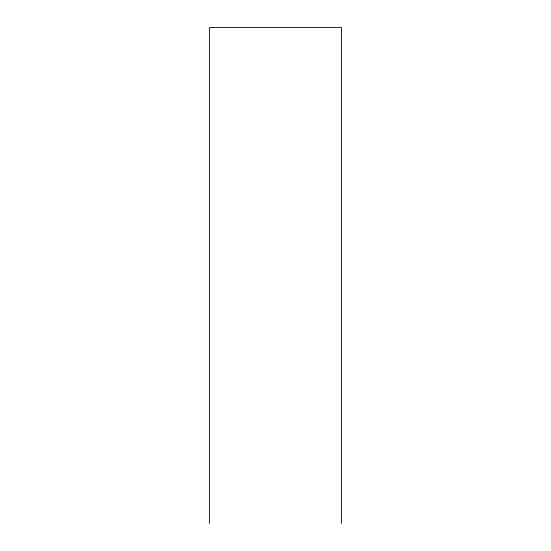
<?xml version="1.0" encoding="UTF-8"?>
<svg xmlns="http://www.w3.org/2000/svg" width="551" height="551" viewBox="0 0 551 551"><rect width="100%" height="100%" fill="white"/><g stroke="black" fill="none" stroke-linecap="round" stroke-linejoin="round"><path stroke-width="0.83" d="M341.524 523.45L341.524 27.55L209.476 27.55L209.476 523.45"/></g></svg>
